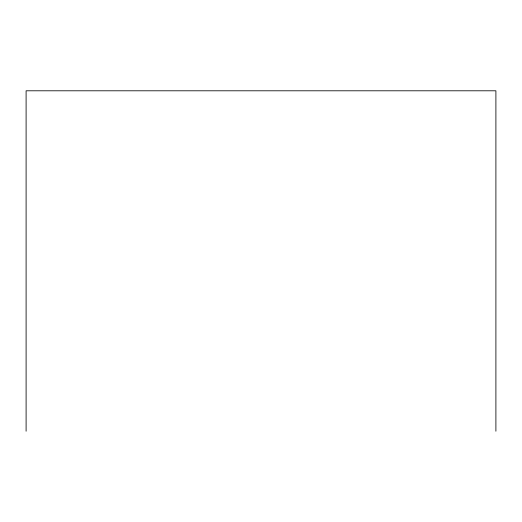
<?xml version="1.0" encoding="UTF-8"?>
<svg xmlns="http://www.w3.org/2000/svg" width="522" height="522" viewBox="0 0 522 522"><rect width="100%" height="100%" fill="white"/><g stroke="black" fill="none" stroke-linecap="round" stroke-linejoin="round"><path stroke-width="0.78" d="M495.9 431.205L495.9 90.795L26.1 90.795L26.1 431.205"/></g></svg>
